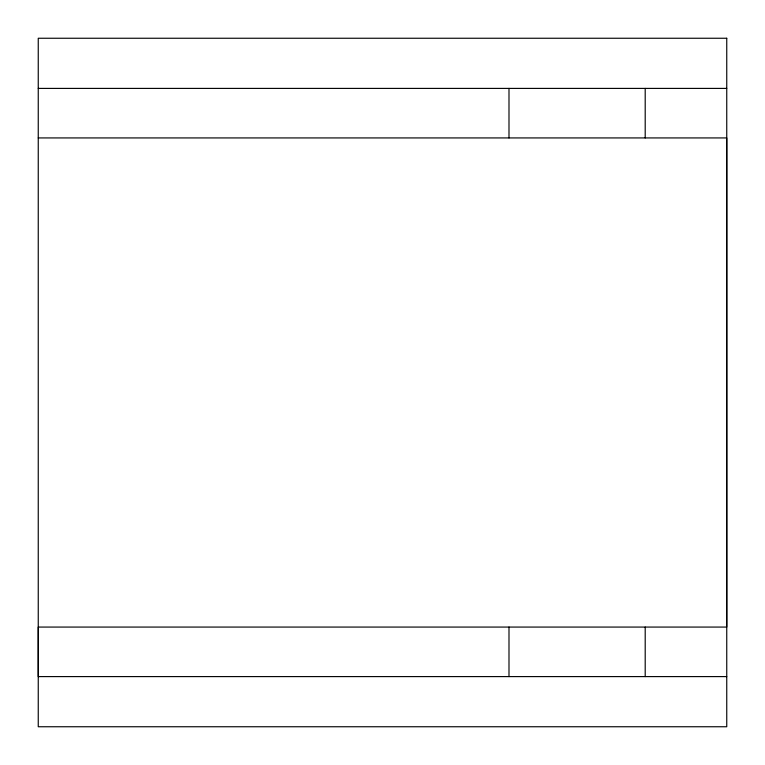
<?xml version="1.0" encoding="UTF-8"?>
<svg xmlns="http://www.w3.org/2000/svg" width="765" height="765" viewBox="0 0 765 765"><rect width="100%" height="100%" fill="white"/><g stroke="black" fill="none" stroke-linecap="round" stroke-linejoin="round"><path stroke-width="1.15" d="M38.25 88.405L726.75 88.405M38.25 137.93L726.75 137.93L726.75 627.071L38.25 627.071L38.25 676.595L726.75 676.595M645.201 88.405L645.201 137.93M645.201 627.071L645.201 676.595M508.993 88.405L508.993 137.93M508.993 627.071L508.993 676.595M726.75 38.25L38.25 38.25L38.25 726.75L726.75 726.75L726.75 38.25"/></g></svg>
